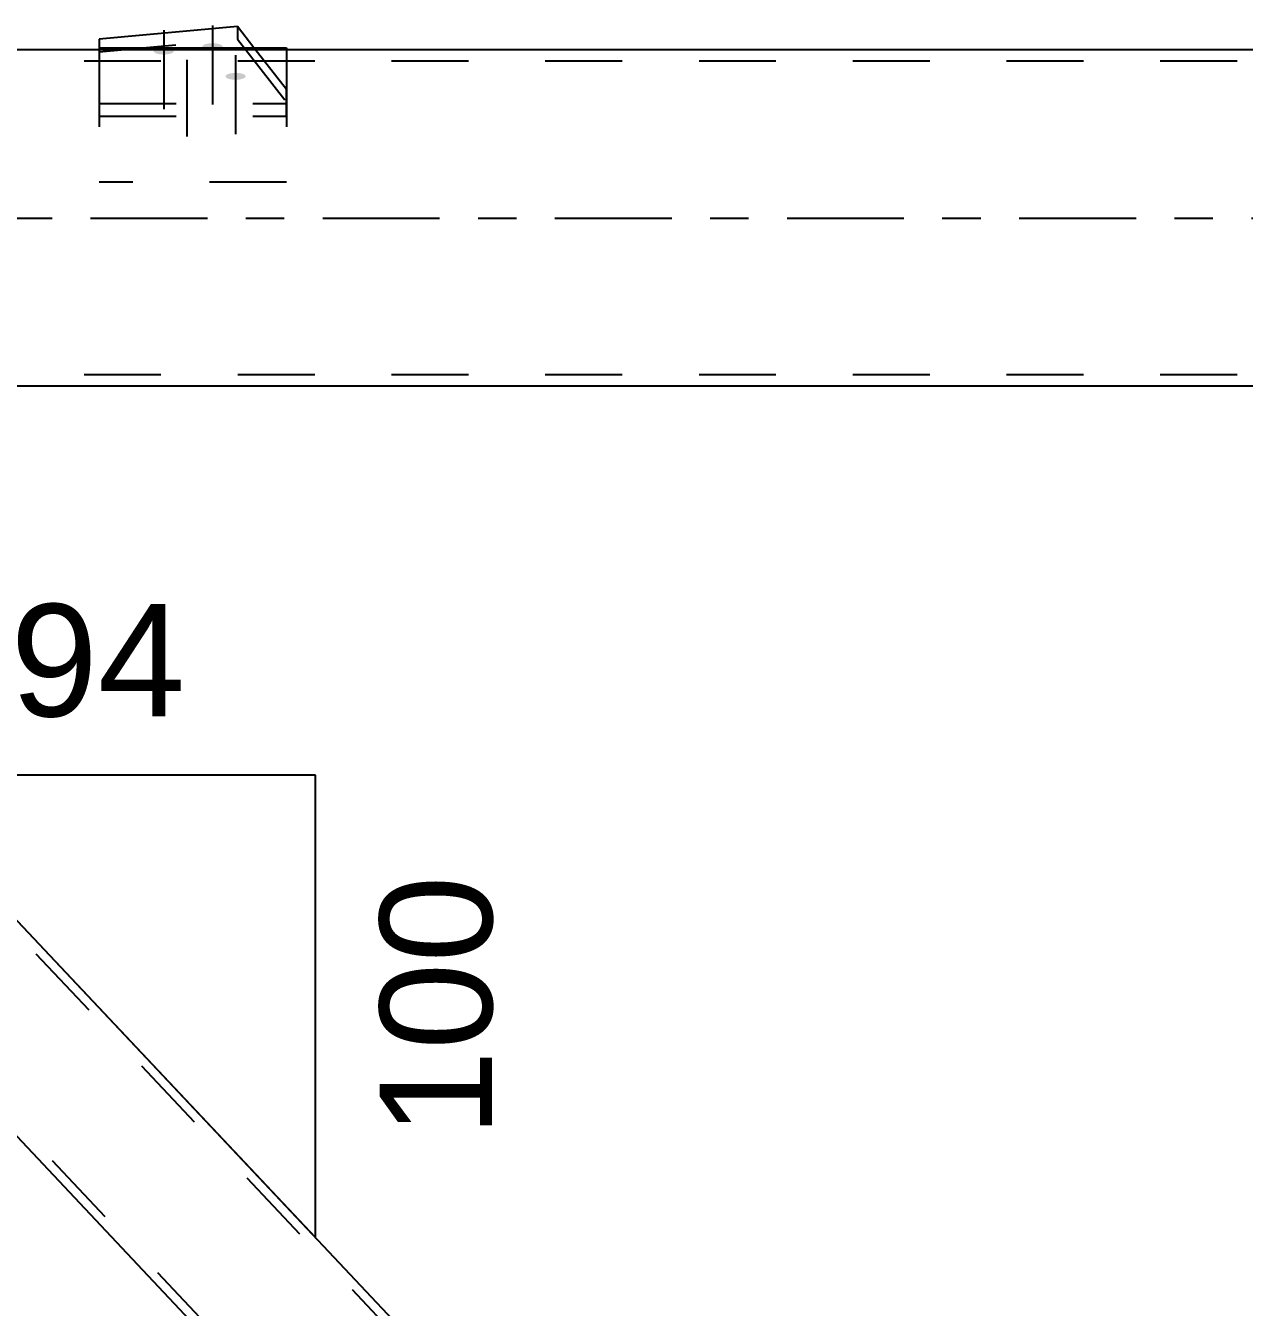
# Model space of a CAD drawing. Header units: millimetres. Extents: x -2250 to 594, y 0 to 1057.
# Drawn here: x -1014.16 to -983.09, y 618.75 to 651.44 of the extents above; entities that cross this region are included whole.
import ezdxf

# ---------------------------------------------------------------- set-up
doc = ezdxf.new("R2010")
doc.units = ezdxf.units.MM
doc.linetypes.add('DXK_LINE_DOT2', pattern=[3.9198, 1.9599, -1.9599])
doc.linetypes.add('DXK_LINE_DOT3', pattern=[5.9187, 2.979, -0.9799, 0.9799, -0.9799])
doc.styles.add('Arial', font='ARIAL.TTF', dxfattribs={"height": 0.2})

# ---------------------------------------------------------------- blocks, each defined once
blk = doc.blocks.new('Part-761553754-5621 - 5222')
at = {"color": 2, "linetype": 'Continuous'}
for p, q in [((-1012.29, 650.873), (-1012.29, 650.818)), ((-1012.29, 650.873), (-1007.515, 650.873)), ((-1007.515, 650.873), (-1007.515, 650.818))]:
    blk.add_line(p, q, dxfattribs=at)
at = {"color": 7, "linetype": 'DXK_LINE_DOT2'}
for p, q in [((-1012.29, 650.818), (-1012.29, 647.444)), ((-1007.515, 650.818), (-1007.515, 647.444)), ((-1007.515, 647.444), (-1012.29, 647.444))]:
    blk.add_line(p, q, dxfattribs=at)
blk = doc.blocks.new('Bolt-761553754-5476 - 5222')
at = {"linetype": 'Continuous'}
for points in [[(-1010.643, 650.7), (-1010.696, 650.702), (-1010.747, 650.708), (-1010.794, 650.717), (-1010.834, 650.729), (-1010.865, 650.744), (-1010.887, 650.761), (-1010.898, 650.779), (-1010.898, 650.797), (-1010.887, 650.815), (-1010.865, 650.832), (-1010.834, 650.847), (-1010.794, 650.859), (-1010.747, 650.869), (-1010.696, 650.874), (-1010.643, 650.876), (-1010.589, 650.874), (-1010.538, 650.869), (-1010.491, 650.859), (-1010.451, 650.847), (-1010.42, 650.832), (-1010.398, 650.815), (-1010.387, 650.797), (-1010.387, 650.779), (-1010.398, 650.761), (-1010.42, 650.744), (-1010.451, 650.729), (-1010.491, 650.717), (-1010.538, 650.708), (-1010.589, 650.702)], [(-1009.4, 650.813), (-1009.453, 650.815), (-1009.505, 650.821), (-1009.551, 650.83), (-1009.591, 650.842), (-1009.623, 650.857), (-1009.645, 650.874), (-1009.656, 650.892), (-1009.656, 650.91), (-1009.645, 650.928), (-1009.623, 650.945), (-1009.591, 650.96), (-1009.551, 650.972), (-1009.505, 650.982), (-1009.453, 650.987), (-1009.4, 650.989), (-1009.347, 650.987), (-1009.295, 650.982), (-1009.249, 650.972), (-1009.209, 650.96), (-1009.177, 650.945), (-1009.155, 650.928), (-1009.144, 650.91), (-1009.144, 650.892), (-1009.155, 650.874), (-1009.177, 650.857), (-1009.209, 650.842), (-1009.249, 650.83), (-1009.295, 650.821), (-1009.347, 650.815)], [(-1008.812, 650.058), (-1008.866, 650.06), (-1008.917, 650.065), (-1008.963, 650.075), (-1009.003, 650.087), (-1009.035, 650.102), (-1009.057, 650.119), (-1009.068, 650.137), (-1009.068, 650.155), (-1009.057, 650.173), (-1009.035, 650.19), (-1009.003, 650.205), (-1008.963, 650.217), (-1008.917, 650.226), (-1008.866, 650.232), (-1008.812, 650.234), (-1008.759, 650.232), (-1008.708, 650.226), (-1008.661, 650.217), (-1008.621, 650.205), (-1008.59, 650.19), (-1008.568, 650.173), (-1008.557, 650.155), (-1008.557, 650.137), (-1008.568, 650.119), (-1008.59, 650.102), (-1008.621, 650.087), (-1008.661, 650.075), (-1008.708, 650.065), (-1008.759, 650.06)]]:
    blk.add_hatch(color=1, dxfattribs=at).paths.add_polyline_path(points)
at = {"color": 1, "linetype": 'Continuous'}
for p, q in [((-1009.4, 651.438), (-1009.4, 649.425)), ((-1010.643, 651.325), (-1010.643, 649.312)), ((-1008.812, 650.683), (-1008.812, 648.669))]:
    blk.add_line(p, q, dxfattribs=at)
at = {"color": 1, "linetype": 'DXK_LINE_DOT2'}
blk.add_line((-1010.055, 650.57), (-1010.055, 648.556), dxfattribs=at)
blk = doc.blocks.new('Part-761553754-5400 - 5222')
at = {"color": 2, "linetype": 'Continuous'}
for p, q in [((-1031.969, 641.78), (-1031.969, 642.246)), ((-990.889, 603.672), (-1027.227, 642.246)), ((-993.482, 600.924), (-1031.969, 641.78)), ((-990.889, 603.672), (-991.203, 603.339)), ((-991.203, 603.339), (-993.482, 600.924))]:
    blk.add_line(p, q, dxfattribs=at)
at = {"color": 7, "linetype": 'DXK_LINE_DOT2'}
for p, q in [((-1027.227, 642.246), (-1031.969, 642.246)), ((-991.046, 603.505), (-1027.541, 642.246)), ((-993.325, 601.09), (-1031.969, 642.113)), ((-990.913, 603.646), (-991.203, 603.339)), ((-993.325, 601.09), (-993.313, 601.103))]:
    blk.add_line(p, q, dxfattribs=at)
blk = doc.blocks.new('Part-761553754-5669 - 5222')
at = {"color": 2, "linetype": 'Continuous'}
for p, q in [((-863.855, 650.818), (-1032.427, 650.818)), ((-863.855, 642.246), (-1032.427, 642.246))]:
    blk.add_line(p, q, dxfattribs=at)
at = {"color": 7, "linetype": 'DXK_LINE_DOT2'}
for p, q in [((-461.943, 650.532), (-1130.883, 650.532)), ((-461.943, 642.532), (-1130.883, 642.532))]:
    blk.add_line(p, q, dxfattribs=at)
at = {"color": 7, "linetype": 'DXK_LINE_DOT3'}
blk.add_line((-1130.883, 646.532), (-461.943, 646.532), dxfattribs=at)
blk = doc.blocks.new('Part-761553754-5681 - 5222')
at = {"color": 2, "linetype": 'Continuous'}
for p, q in [((-1008.764, 651.414), (-1012.29, 651.093)), ((-1008.343, 650.873), (-1008.764, 651.414)), ((-1012.29, 651.093), (-1012.29, 650.873))]:
    blk.add_line(p, q, dxfattribs=at)
at = {"color": 7, "linetype": 'DXK_LINE_DOT2'}
for p, q in [((-1008.764, 651.414), (-1008.764, 651.092)), ((-1012.29, 650.77), (-1008.764, 651.092)), ((-1008.764, 651.092), (-1007.515, 649.487)), ((-1012.29, 650.873), (-1012.29, 649.131)), ((-1007.515, 649.809), (-1008.343, 650.873)), ((-1007.515, 649.131), (-1007.515, 649.809)), ((-1012.29, 649.454), (-1007.515, 649.454)), ((-1012.29, 649.131), (-1007.515, 649.131))]:
    blk.add_line(p, q, dxfattribs=at)
blk = doc.blocks.new('AngleDimension-761553754-6703 - 5222')
at = {"color": 7, "linetype": 'Continuous'}
for p, q in [((-1018.465, 632.945), (-1017.88, 632.324)), ((-1006.772, 632.324), (-1017.88, 632.324)), ((-1006.772, 620.532), (-1017.88, 632.324)), ((-1006.772, 620.532), (-1006.772, 632.324))]:
    blk.add_line(p, q, dxfattribs=at)
at = {"color": 0}
for points in [[(-1009.503, 633.224), (-1009.503, 637.424), (-1015.15, 637.424), (-1015.15, 633.224)], [(-1001.672, 630.364), (-1005.872, 630.364), (-1005.872, 622.493), (-1001.672, 622.493)]]:
    blk.add_wipeout(points, dxfattribs=at)
at = {"color": 3, "style": 'Arial'}
blk.add_text('94', height=2.8652, dxfattribs=at).set_placement((-1014.55, 633.824))
blk.add_text('100', height=2.8652, rotation=90.0002, dxfattribs=at).set_placement((-1002.272, 623.093))

msp = doc.modelspace()

# ---------------------------------------------------------------- block references
for name in ['Part-761553754-5681 - 5222', 'Bolt-761553754-5476 - 5222', 'Part-761553754-5669 - 5222', 'Part-761553754-5621 - 5222', 'Part-761553754-5400 - 5222']:
    msp.add_blockref(name, (0, 0))

# ---------------------------------------------------------------- next in the draw order: block references
msp.add_blockref('AngleDimension-761553754-6703 - 5222', (0, 0))

doc.saveas('drawing.dxf')
